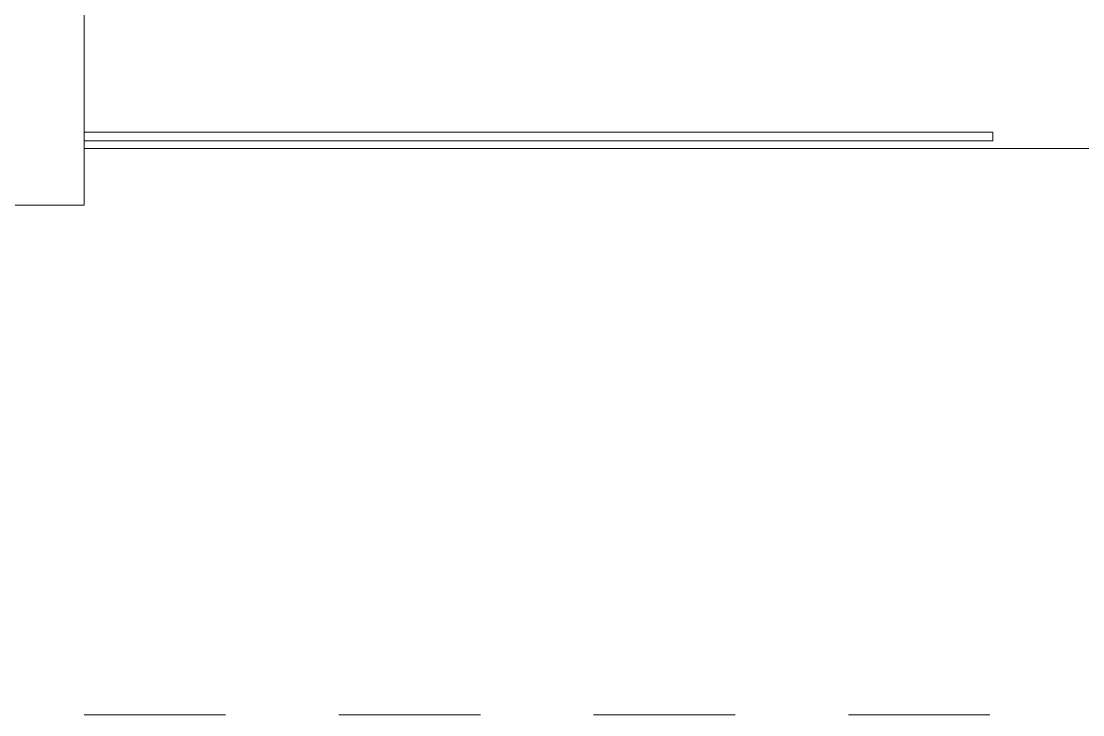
# Model space of a CAD drawing. Header units: metres. Extents: x 14 to 2416, y -346 to 476.
# Drawn here: x 140.671 to 141.609, y -134.928 to -134.315 of the extents above; entities that cross this region are included whole.
import ezdxf

# ---------------------------------------------------------------- set-up
doc = ezdxf.new("R2010")
doc.units = ezdxf.units.M
doc.linetypes.add('0', pattern=[0])
doc.linetypes.add('HIDDEN2', pattern=[0.1875, 0.125, -0.0625])
doc.layers.get('0').update_dxf_attribs({"linetype": '0', "lineweight": 20})
for name, color, linetype, lineweight in [('A-ANNO-TEXT', 20, 'Continuous', 13), ('A-WALL', 250, 'Continuous', 20), ('baños', 251, 'Continuous', 0)]:
    doc.layers.add(name, color=color, linetype=linetype, lineweight=lineweight)
doc.layers.add('Techos 1', color=7, linetype='HIDDEN2', lineweight=9, true_color=0x42391a)

# ---------------------------------------------------------------- blocks, each defined once
blk = doc.blocks.new('PL BASE 2N NASAS 09')
at = {"layer": 'A-WALL'}
for p, q in [((166.29755, -7.64173), (166.29755, -6.98661)), ((166.29755, -7.64173), (166.29755, -7.76173)), ((166.29755, -7.76173), (165.36815, -7.76173))]:
    blk.add_line(p, q, dxfattribs=at)
at = {"layer": 'baños'}
blk.add_line((166.29755, -7.71169), (168.64755, -7.71169), dxfattribs=at)
blk.add_lwpolyline([(166.29755, -7.69713), (167.10028, -7.69713), (167.10028, -7.70488), (166.29755, -7.70488)], close=True, dxfattribs=at)
at = {"layer": 'Techos 1'}
blk.add_line((161.34755, -8.21173), (176.09755, -8.21173), dxfattribs=at)
blk = doc.blocks.new('PL MUEBLES 2N NASAS 09')
blk.add_blockref('PL BASE 2N NASAS 09', (49.91428, 62.71701))
blk = doc.blocks.new('A$C595364de')
blk.add_blockref('PL MUEBLES 2N NASAS 09', (-199.56182, -36.6052))

msp = doc.modelspace()

# ---------------------------------------------------------------- block references
at = {"layer": 'A-ANNO-TEXT'}
msp.add_blockref('A$C595364de', (124.07662, -152.82804), dxfattribs=at)
msp.add_blockref('A$C595364de', (124.07662, -152.82804), dxfattribs=at)

doc.saveas('drawing.dxf')
